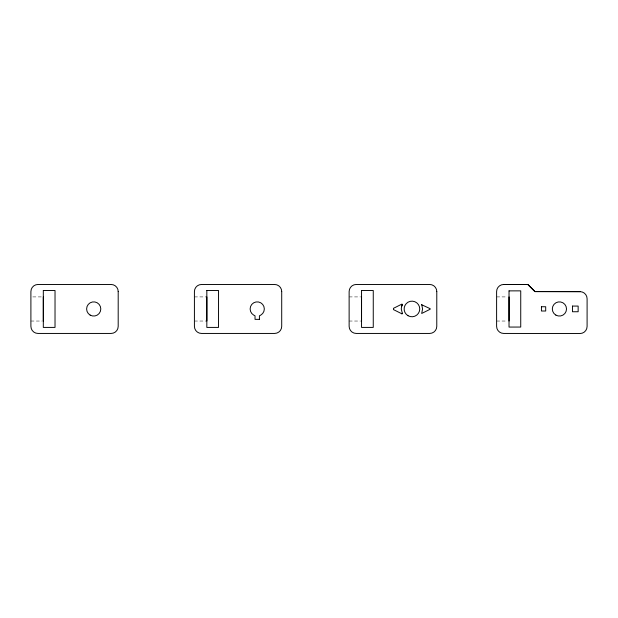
<?xml version="1.0" encoding="UTF-8"?>
<svg xmlns="http://www.w3.org/2000/svg" width="618" height="618" viewBox="0 0 618 618"><rect width="100%" height="100%" fill="white"/><g stroke="black" fill="none" stroke-linecap="round" stroke-linejoin="round"><path stroke-width="0.46" stroke-dasharray="3.09 2.32" d="M32.808 296.91L42.364 296.91M194.415 296.91L205.879 296.91M349.131 296.91L360.595 296.91M496.609 296.91L507.123 296.91M30.9 321.036L42.364 321.036M194.415 321.036L205.879 321.036M349.131 321.036L360.595 321.036M496.609 321.036L507.123 321.036"/><path stroke-width="0.93" d="M259.413 319.367L259.413 315.813L260.773 315.103A7.099 7.099 0 0 0 262.665 304.396A7.099 7.099 0 0 0 251.789 304.396A7.099 7.099 0 0 0 253.674 315.103L255.033 315.813L255.033 319.359L259.413 319.359M436.787 291.572L436.779 326.35A7.099 7.099 0 0 1 429.68 333.442L356.231 333.442A7.099 7.099 0 0 1 349.131 326.35L349.131 291.572A7.099 7.099 0 0 1 356.231 284.473L429.688 284.473A7.099 7.099 0 0 1 436.787 291.572M401.592 306.474L401.267 308.961L402.295 313.218L401.978 313.851L393.457 309.595L393.457 308.328L401.978 304.064L402.295 304.705L401.592 306.474L402.295 304.705M421.561 304.697L430.205 308.706L430.205 309.216L421.685 313.473L422.588 308.961L421.692 304.442M401.978 313.851L402.295 313.218M503.709 284.473L527.842 284.489L534.941 291.58L580.001 291.65A7.099 7.099 0 0 1 587.1 298.749L587.092 326.428A7.099 7.099 0 0 1 579.993 333.527L503.709 333.442A7.099 7.099 0 0 1 496.609 326.343L496.609 291.572A7.099 7.099 0 0 1 503.709 284.473L527.842 284.496L534.941 291.596L580.001 291.65M509.031 296.91L509.031 321.036M361.553 296.91L361.553 321.036M206.837 296.91L206.837 321.036M43.322 296.91L43.322 321.036M43.322 290.522L43.314 327.424L55.025 327.409L55.033 290.506L43.322 290.522M118.2 291.572L118.192 326.35A7.099 7.099 0 0 1 111.093 333.442L37.999 333.442A7.099 7.099 0 0 1 30.9 326.343L30.9 291.572A7.099 7.099 0 0 1 37.999 284.473L111.101 284.473A7.099 7.099 0 0 1 118.2 291.572M206.837 290.522L206.829 327.424L218.54 327.409L218.548 290.506L206.837 290.522M281.715 291.572L281.708 326.35A7.099 7.099 0 0 1 274.608 333.442L201.514 333.442A7.099 7.099 0 0 1 194.415 326.35L194.415 291.572A7.099 7.099 0 0 1 201.514 284.473L274.616 284.473A7.099 7.099 0 0 1 281.715 291.572M361.553 290.522L361.545 327.424L373.257 327.409L373.264 290.506L361.553 290.522M509.031 290.877L509.023 327.069L520.735 327.053L520.742 290.862L509.031 290.877M541.445 306.744L541.438 311.009L545.702 311.009L545.702 306.752L541.445 306.744M572.477 306.072L572.477 311.75L578.154 311.742L578.147 306.072L572.477 306.08M555.868 315.103A7.099 7.099 0 0 0 566.513 308.961A7.099 7.099 0 0 0 555.868 302.812A7.099 7.099 0 0 0 555.868 315.103M408.035 315.721A7.81 7.81 0 0 0 419.746 308.961A7.81 7.81 0 0 0 408.042 302.194A7.81 7.81 0 0 0 408.035 315.721M90.158 315.103A7.099 7.099 0 0 0 100.804 308.961A7.099 7.099 0 0 0 90.158 302.812A7.099 7.099 0 0 0 90.158 315.103"/></g></svg>
